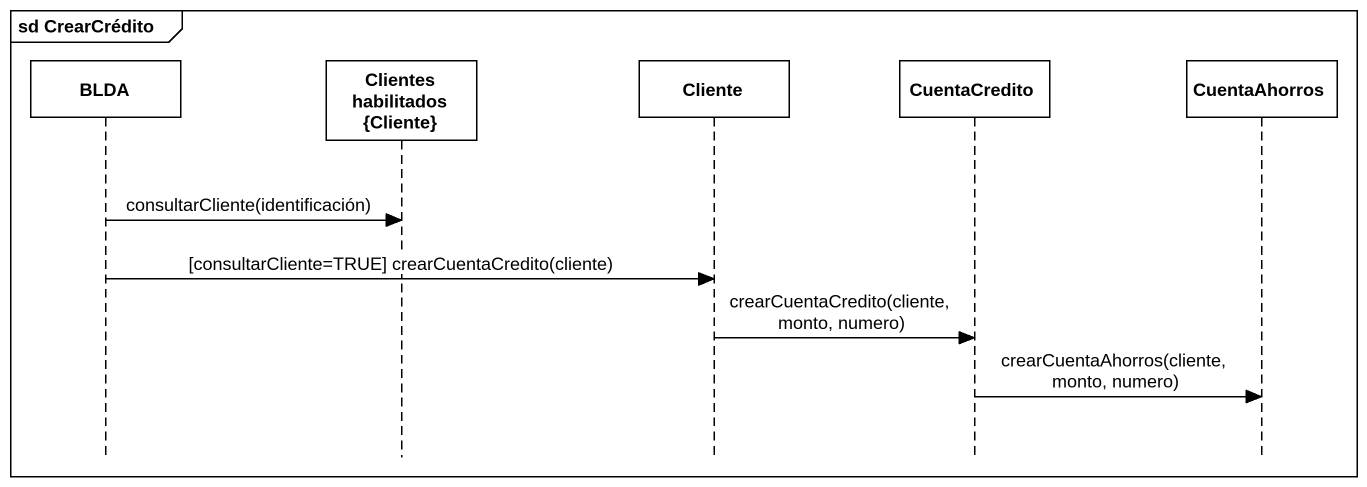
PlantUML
@startuml
mainframe sd CrearCrédito
hide footbox
participant BLDA
participant "Clientes habilitados {Cliente}" as Clientes_habilitados_Cliente
participant Cliente
participant CuentaCredito
participant CuentaAhorros

BLDA -> Clientes_habilitados_Cliente : consultarCliente(identificación)
BLDA -> Cliente : [consultarCliente=TRUE] crearCuentaCredito(cliente)
Cliente -> CuentaCredito : crearCuentaCredito(cliente, monto, numero)
CuentaCredito -> CuentaAhorros : crearCuentaAhorros(cliente, monto, numero)
@enduml
